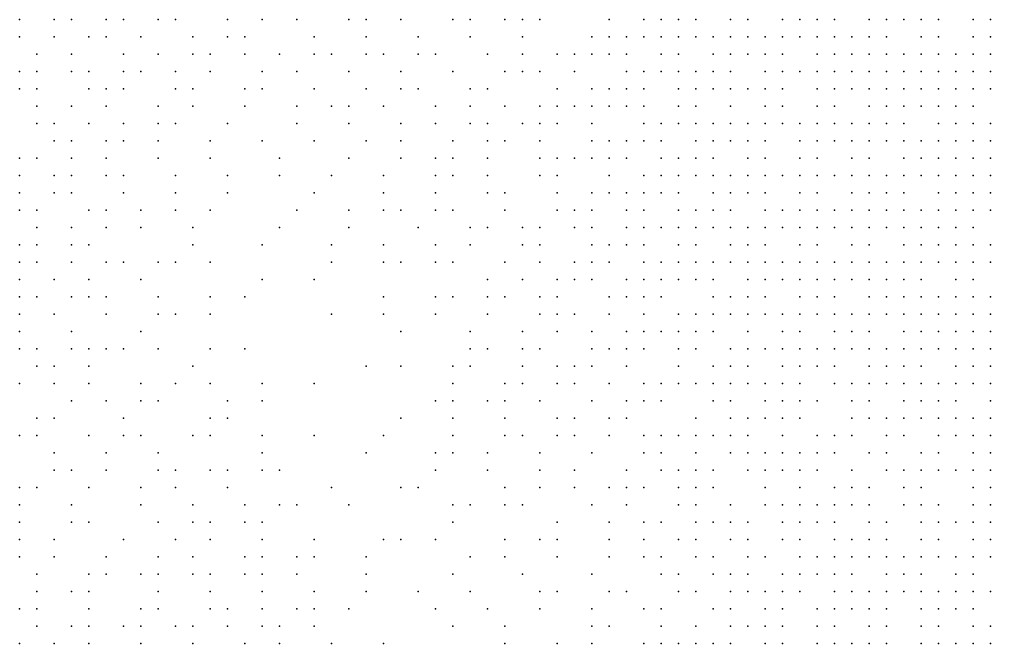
# Model space of a CAD drawing. Extents: x 429 to 793, y 817 to 1241.
# Drawn here: x 653.48 to 694.36, y 1002.03 to 1028.31 of the extents above; entities that cross this region are included whole.
import ezdxf

# ---------------------------------------------------------------- set-up
doc = ezdxf.new("R2010")
doc.units = 0

msp = doc.modelspace()

# ---------------------------------------------------------------- linework, layer by layer
for p in [(653.48, 1028.31, 252.452), (654.94, 1028.31, 246.597), (655.67, 1028.31, 243.945), (657.13, 1028.31, 239.445), (657.86, 1028.31, 237.145), (659.32, 1028.31, 233.992), (660.05, 1028.31, 232.547), (662.24, 1028.31, 228.413), (663.7, 1028.31, 225.793), (665.16, 1028.31, 223.967), (667.35, 1028.31, 221.503), (668.08, 1028.31, 220.418), (669.54, 1028.31, 219.158), (671.73, 1028.31, 217.22), (672.46, 1028.31, 216.463), (673.92, 1028.31, 215.404), (674.65, 1028.31, 214.976), (675.38, 1028.31, 214.277), (678.3, 1028.31, 212.817), (679.76, 1028.31, 211.812), (680.49, 1028.31, 211.347), (681.22, 1028.31, 210.987), (681.95, 1028.31, 210.627), (683.41, 1028.31, 209.91), (684.14, 1028.31, 209.7), (685.6, 1028.31, 208.893), (686.33, 1028.31, 208.553), (687.06, 1028.31, 208.221), (687.79, 1028.31, 207.888), (689.25, 1028.31, 207.227), (689.98, 1028.31, 206.967), (690.71, 1028.31, 206.563), (691.44, 1028.31, 206.16), (692.17, 1028.31, 205.897), (693.63, 1028.31, 205.367), (694.36, 1028.31, 204.97), (653.48, 1027.58, 251.824), (654.94, 1027.58, 246.834), (656.4, 1027.58, 241.98), (657.13, 1027.58, 239.37), (658.59, 1027.58, 235.62), (660.78, 1027.58, 230.607), (662.24, 1027.58, 227.905), (662.97, 1027.58, 227.24), (665.89, 1027.58, 222.785), (668.08, 1027.58, 220.575), (670.27, 1027.58, 218.007), (672.46, 1027.58, 216.74), (674.65, 1027.58, 214.851), (677.57, 1027.58, 213.375), (678.3, 1027.58, 212.603), (679.03, 1027.58, 212.235), (679.76, 1027.58, 211.867), (680.49, 1027.58, 211.5), (681.22, 1027.58, 211.14), (681.95, 1027.58, 210.78), (682.68, 1027.58, 210.42), (683.41, 1027.58, 210.06), (684.14, 1027.58, 209.72), (684.87, 1027.58, 209.448), (685.6, 1027.58, 209.074), (686.33, 1027.58, 208.7), (687.06, 1027.58, 208.367), (687.79, 1027.58, 208.035), (688.52, 1027.58, 207.702), (689.25, 1027.58, 207.37), (689.98, 1027.58, 207.103), (691.44, 1027.58, 206.297), (692.17, 1027.58, 206.033), (693.63, 1027.58, 205.404), (694.36, 1027.58, 205.107), (654.21, 1026.85, 250.672), (655.67, 1026.85, 244.986), (657.86, 1026.85, 237.08), (659.32, 1026.85, 233.661), (660.78, 1026.85, 230.769), (661.51, 1026.85, 229.374), (662.97, 1026.85, 226.779), (664.43, 1026.85, 224.66), (665.89, 1026.85, 222.966), (666.62, 1026.85, 222.36), (668.08, 1026.85, 220.688), (668.81, 1026.85, 219.738), (670.27, 1026.85, 218.686), (671, 1026.85, 217.833), (673.19, 1026.85, 216.26), (674.65, 1026.85, 215.04), (676.11, 1026.85, 214.318), (676.84, 1026.85, 213.78), (677.57, 1026.85, 213.103), (678.3, 1026.85, 212.736), (679.03, 1026.85, 212.302), (680.49, 1026.85, 211.633), (681.22, 1026.85, 211.265), (682.68, 1026.85, 210.554), (683.41, 1026.85, 210.197), (684.14, 1026.85, 209.857), (684.87, 1026.85, 209.585), (685.6, 1026.85, 209.211), (687.06, 1026.85, 208.277), (687.79, 1026.85, 208.066), (688.52, 1026.85, 207.839), (689.25, 1026.85, 207.507), (689.98, 1026.85, 207.24), (690.71, 1026.85, 206.837), (691.44, 1026.85, 206.433), (692.17, 1026.85, 206.17), (692.9, 1026.85, 205.838), (693.63, 1026.85, 205.541), (694.36, 1026.85, 205.243), (653.48, 1026.12, 254.92), (654.21, 1026.12, 251.608), (655.67, 1026.12, 244.943), (656.4, 1026.12, 242.4), (657.86, 1026.12, 237.81), (658.59, 1026.12, 235.98), (660.05, 1026.12, 232.397), (661.51, 1026.12, 228.775), (663.7, 1026.12, 225.856), (665.16, 1026.12, 224.017), (667.35, 1026.12, 221.17), (669.54, 1026.12, 219.345), (671.73, 1026.12, 217.18), (673.92, 1026.12, 215.62), (674.65, 1026.12, 215.17), (675.38, 1026.12, 214.72), (676.84, 1026.12, 213.774), (679.03, 1026.12, 212.502), (679.76, 1026.12, 212.034), (680.49, 1026.12, 211.767), (681.22, 1026.12, 211.399), (681.95, 1026.12, 211.164), (682.68, 1026.12, 210.691), (683.41, 1026.12, 210.333), (684.87, 1026.12, 209.653), (685.6, 1026.12, 209.348), (686.33, 1026.12, 208.973), (687.06, 1026.12, 208.414), (687.79, 1026.12, 208.308), (688.52, 1026.12, 207.976), (689.25, 1026.12, 207.643), (689.98, 1026.12, 207.377), (690.71, 1026.12, 206.973), (691.44, 1026.12, 206.57), (692.17, 1026.12, 206.273), (692.9, 1026.12, 205.975), (693.63, 1026.12, 205.711), (694.36, 1026.12, 205.38), (653.48, 1025.39, 255.145), (654.21, 1025.39, 252.235), (656.4, 1025.39, 243.166), (657.13, 1025.39, 240.052), (657.86, 1025.39, 238.065), (660.05, 1025.39, 232.564), (660.78, 1025.39, 230.916), (662.97, 1025.39, 227.052), (663.7, 1025.39, 225.562), (665.89, 1025.39, 222.607), (668.08, 1025.39, 220.397), (669.54, 1025.39, 218.952), (670.27, 1025.39, 218.427), (672.46, 1025.39, 216.513), (673.19, 1025.39, 216.098), (676.11, 1025.39, 214.042), (677.57, 1025.39, 213.37), (678.3, 1025.39, 213.003), (679.03, 1025.39, 212.635), (679.76, 1025.39, 212.267), (681.22, 1025.39, 211.542), (681.95, 1025.39, 211.185), (682.68, 1025.39, 210.859), (683.41, 1025.39, 210.47), (684.14, 1025.39, 210.13), (684.87, 1025.39, 209.79), (685.6, 1025.39, 209.45), (687.06, 1025.39, 208.875), (687.79, 1025.39, 208.51), (688.52, 1025.39, 208.145), (689.25, 1025.39, 207.51), (689.98, 1025.39, 207.24), (690.71, 1025.39, 207.003), (691.44, 1025.39, 206.703), (692.17, 1025.39, 206.406), (692.9, 1025.39, 206.042), (693.63, 1025.39, 205.844), (694.36, 1025.39, 205.513), (654.21, 1024.66, 252.46), (655.67, 1024.66, 247.147), (657.13, 1024.66, 240.786), (659.32, 1024.66, 233.23), (660.78, 1024.66, 231.101), (662.97, 1024.66, 226.995), (665.16, 1024.66, 223.497), (666.62, 1024.66, 221.997), (667.35, 1024.66, 221.263), (668.81, 1024.66, 219.545), (671, 1024.66, 218.08), (672.46, 1024.66, 216.64), (673.92, 1024.66, 215.81), (675.38, 1024.66, 214.98), (676.11, 1024.66, 214.237), (676.84, 1024.66, 213.803), (677.57, 1024.66, 213.493), (678.3, 1024.66, 213.125), (679.03, 1024.66, 212.881), (679.76, 1024.66, 212.392), (681.22, 1024.66, 211.669), (681.95, 1024.66, 211.248), (683.41, 1024.66, 210.597), (684.87, 1024.66, 209.806), (685.6, 1024.66, 209.577), (687.06, 1024.66, 208.908), (687.79, 1024.66, 208.275), (689.25, 1024.66, 207.64), (689.98, 1024.66, 207.437), (690.71, 1024.66, 207.137), (691.44, 1024.66, 206.837), (692.17, 1024.66, 206.539), (692.9, 1024.66, 206.242), (693.63, 1024.66, 205.977), (654.21, 1023.93, 253.58), (654.94, 1023.93, 250.895), (656.4, 1023.93, 243.606), (657.86, 1023.93, 238.898), (659.32, 1023.93, 234.638), (660.05, 1023.93, 232.667), (662.24, 1023.93, 228.472), (665.16, 1023.93, 223.794), (667.35, 1023.93, 220.64), (669.54, 1023.93, 219.163), (671, 1023.93, 217.78), (672.46, 1023.93, 216.76), (673.19, 1023.93, 216.192), (674.65, 1023.93, 215.1), (675.38, 1023.93, 214.7), (676.11, 1023.93, 214.36), (677.57, 1023.93, 213.617), (679.76, 1023.93, 212.518), (680.49, 1023.93, 212.153), (681.22, 1023.93, 211.796), (681.95, 1023.93, 211.438), (682.68, 1023.93, 211.113), (683.41, 1023.93, 210.723), (684.14, 1023.93, 210.154), (684.87, 1023.93, 210.045), (685.6, 1023.93, 209.708), (686.33, 1023.93, 209.37), (687.06, 1023.93, 208.705), (687.79, 1023.93, 208.405), (688.52, 1023.93, 208.04), (689.25, 1023.93, 207.87), (689.98, 1023.93, 207.57), (690.71, 1023.93, 207.27), (692.17, 1023.93, 206.673), (692.9, 1023.93, 206.375), (693.63, 1023.93, 206.077), (694.36, 1023.93, 205.78), (654.94, 1023.2, 252.008), (655.67, 1023.2, 248.721), (657.13, 1023.2, 241.475), (657.86, 1023.2, 238.113), (659.32, 1023.2, 235.078), (661.51, 1023.2, 229.54), (663.7, 1023.2, 225.27), (665.89, 1023.2, 222.217), (668.08, 1023.2, 219.94), (669.54, 1023.2, 218.787), (671.73, 1023.2, 217.39), (673.19, 1023.2, 216.05), (673.92, 1023.2, 215.635), (675.38, 1023.2, 214.82), (677.57, 1023.2, 213.74), (678.3, 1023.2, 213.375), (679.03, 1023.2, 213.01), (679.76, 1023.2, 212.645), (680.49, 1023.2, 212.28), (681.95, 1023.2, 211.565), (682.68, 1023.2, 211.208), (683.41, 1023.2, 210.513), (684.14, 1023.2, 210.232), (684.87, 1023.2, 209.866), (686.33, 1023.2, 209.279), (687.06, 1023.2, 208.835), (687.79, 1023.2, 208.503), (688.52, 1023.2, 208.17), (689.25, 1023.2, 207.99), (689.98, 1023.2, 207.63), (690.71, 1023.2, 207.3), (691.44, 1023.2, 207.09), (692.17, 1023.2, 206.78), (692.9, 1023.2, 206.59), (693.63, 1023.2, 206.198), (694.36, 1023.2, 205.9), (653.48, 1022.47, 258.812), (654.21, 1022.47, 256.962), (655.67, 1022.47, 249.513), (657.13, 1022.47, 242.556), (659.32, 1022.47, 235.255), (661.51, 1022.47, 229.435), (664.43, 1022.47, 224.283), (667.35, 1022.47, 220.86), (669.54, 1022.47, 218.9), (671, 1022.47, 217.95), (671.73, 1022.47, 217.475), (673.19, 1022.47, 216.202), (675.38, 1022.47, 215.045), (676.11, 1022.47, 214.54), (676.84, 1022.47, 214.14), (677.57, 1022.47, 213.827), (678.3, 1022.47, 213.472), (679.03, 1022.47, 213.06), (680.49, 1022.47, 212.38), (681.22, 1022.47, 211.788), (681.95, 1022.47, 211.542), (682.68, 1022.47, 210.957), (684.14, 1022.47, 210.345), (684.87, 1022.47, 209.979), (686.33, 1022.47, 209.393), (687.06, 1022.47, 209.059), (688.52, 1022.47, 208.29), (689.25, 1022.47, 208.11), (690.71, 1022.47, 207.42), (691.44, 1022.47, 207.21), (692.17, 1022.47, 206.9), (692.9, 1022.47, 206.71), (693.63, 1022.47, 206.318), (694.36, 1022.47, 206.02), (653.48, 1021.74, 259.985), (654.94, 1021.74, 254.232), (655.67, 1021.74, 250.585), (657.13, 1021.74, 243.415), (657.86, 1021.74, 240.827), (660.05, 1021.74, 233.235), (662.24, 1021.74, 228.177), (664.43, 1021.74, 223.788), (666.62, 1021.74, 221.71), (668.81, 1021.74, 219.498), (671, 1021.74, 217.864), (671.73, 1021.74, 217.03), (673.19, 1021.74, 216.265), (675.38, 1021.74, 215.109), (676.11, 1021.74, 214.456), (678.3, 1021.74, 213.558), (679.76, 1021.74, 212.77), (680.49, 1021.74, 212.134), (681.22, 1021.74, 211.888), (681.95, 1021.74, 211.416), (682.68, 1021.74, 211.063), (683.41, 1021.74, 210.731), (684.14, 1021.74, 210.398), (684.87, 1021.74, 210.092), (685.6, 1021.74, 209.727), (686.33, 1021.74, 209.506), (687.06, 1021.74, 209.172), (687.79, 1021.74, 208.737), (688.52, 1021.74, 208.41), (689.25, 1021.74, 208.23), (689.98, 1021.74, 207.93), (690.71, 1021.74, 207.63), (691.44, 1021.74, 207.33), (692.17, 1021.74, 207.033), (692.9, 1021.74, 206.735), (693.63, 1021.74, 206.467), (694.36, 1021.74, 206.14), (653.48, 1021.01, 260.223), (654.94, 1021.01, 255.367), (655.67, 1021.01, 251.697), (657.86, 1021.01, 241.17), (660.05, 1021.01, 234.093), (662.24, 1021.01, 228.283), (665.89, 1021.01, 222.39), (668.81, 1021.01, 219.073), (671, 1021.01, 217.577), (673.19, 1021.01, 216.28), (673.92, 1021.01, 215.897), (676.11, 1021.01, 214.678), (677.57, 1021.01, 213.645), (678.3, 1021.01, 213.29), (679.03, 1021.01, 212.935), (679.76, 1021.01, 212.58), (680.49, 1021.01, 212.234), (681.22, 1021.01, 211.875), (682.68, 1021.01, 211.17), (683.41, 1021.01, 210.945), (684.14, 1021.01, 210.505), (684.87, 1021.01, 210.173), (686.33, 1021.01, 209.513), (687.06, 1021.01, 209.243), (688.52, 1021.01, 208.53), (689.25, 1021.01, 208.337), (689.98, 1021.01, 208.143), (690.71, 1021.01, 207.747), (692.17, 1021.01, 207.149), (692.9, 1021.01, 206.793), (693.63, 1021.01, 206.583), (694.36, 1021.01, 206.257), (653.48, 1020.28, 261.627), (654.21, 1020.28, 259.058), (656.4, 1020.28, 249.738), (657.13, 1020.28, 245.981), (658.59, 1020.28, 239.732), (660.05, 1020.28, 234.26), (661.51, 1020.28, 230.513), (665.16, 1020.28, 222.71), (667.35, 1020.28, 220.235), (668.81, 1020.28, 219.16), (669.54, 1020.28, 218.642), (671, 1020.28, 217.612), (671.73, 1020.28, 217.09), (673.92, 1020.28, 215.92), (676.11, 1020.28, 214.402), (676.84, 1020.28, 214), (677.57, 1020.28, 213.748), (679.03, 1020.28, 213.018), (679.76, 1020.28, 212.67), (681.22, 1020.28, 211.927), (681.95, 1020.28, 211.652), (682.68, 1020.28, 211.273), (683.41, 1020.28, 211.049), (684.87, 1020.28, 210.496), (685.6, 1020.28, 209.95), (686.33, 1020.28, 209.628), (687.06, 1020.28, 209.36), (687.79, 1020.28, 209.003), (688.52, 1020.28, 208.647), (689.25, 1020.28, 208.453), (689.98, 1020.28, 208.26), (690.71, 1020.28, 207.95), (691.44, 1020.28, 207.563), (692.17, 1020.28, 207.266), (692.9, 1020.28, 206.968), (693.63, 1020.28, 206.7), (694.36, 1020.28, 206.373), (654.21, 1019.55, 259.997), (655.67, 1019.55, 253.943), (657.13, 1019.55, 246.718), (658.59, 1019.55, 240.016), (660.78, 1019.55, 232.82), (664.43, 1019.55, 224.237), (667.35, 1019.55, 220.578), (670.27, 1019.55, 218.15), (672.46, 1019.55, 216.479), (673.19, 1019.55, 216.174), (674.65, 1019.55, 215.221), (675.38, 1019.55, 214.885), (676.84, 1019.55, 214.08), (677.57, 1019.55, 213.828), (679.03, 1019.55, 213.244), (679.76, 1019.55, 212.76), (680.49, 1019.55, 212.417), (681.22, 1019.55, 212.075), (681.95, 1019.55, 211.755), (682.68, 1019.55, 211.377), (683.41, 1019.55, 211.152), (684.14, 1019.55, 210.824), (684.87, 1019.55, 210.387), (685.6, 1019.55, 210.06), (686.33, 1019.55, 209.738), (687.06, 1019.55, 209.415), (687.79, 1019.55, 209.12), (688.52, 1019.55, 208.763), (689.25, 1019.55, 208.57), (689.98, 1019.55, 208.28), (690.71, 1019.55, 207.98), (691.44, 1019.55, 207.68), (692.17, 1019.55, 207.382), (692.9, 1019.55, 207.085), (693.63, 1019.55, 206.788), (653.48, 1018.82, 263.732), (654.21, 1018.82, 260.349), (655.67, 1018.82, 255.103), (656.4, 1018.82, 252.275), (660.78, 1018.82, 232.98), (663.7, 1018.82, 225.27), (666.62, 1018.82, 220.738), (668.81, 1018.82, 218.747), (671, 1018.82, 217.123), (672.46, 1018.82, 216.496), (674.65, 1018.82, 215.274), (675.38, 1018.82, 214.912), (677.57, 1018.82, 213.908), (678.3, 1018.82, 213.545), (679.03, 1018.82, 213.198), (679.76, 1018.82, 212.85), (681.22, 1018.82, 212.165), (681.95, 1018.82, 211.823), (683.41, 1018.82, 211.152), (684.14, 1018.82, 210.825), (684.87, 1018.82, 210.518), (686.33, 1018.82, 209.945), (687.06, 1018.82, 209.525), (688.52, 1018.82, 208.88), (689.25, 1018.82, 208.655), (690.71, 1018.82, 208.005), (691.44, 1018.82, 207.78), (692.17, 1018.82, 207.482), (692.9, 1018.82, 207.284), (693.63, 1018.82, 206.887), (694.36, 1018.82, 206.587), (653.48, 1018.09, 264.382), (654.21, 1018.09, 261.404), (655.67, 1018.09, 256.258), (657.13, 1018.09, 248.72), (657.86, 1018.09, 246.08), (659.32, 1018.09, 239.343), (660.05, 1018.09, 237.188), (661.51, 1018.09, 231.038), (666.62, 1018.09, 220.815), (668.81, 1018.09, 218.911), (669.54, 1018.09, 218.26), (671, 1018.09, 217.14), (671.73, 1018.09, 216.777), (673.92, 1018.09, 215.69), (675.38, 1018.09, 214.965), (676.84, 1018.09, 214.24), (677.57, 1018.09, 213.938), (678.3, 1018.09, 213.575), (679.76, 1018.09, 212.91), (680.49, 1018.09, 212.6), (681.22, 1018.09, 212.1), (681.95, 1018.09, 211.887), (682.68, 1018.09, 211.557), (683.41, 1018.09, 211.234), (684.14, 1018.09, 210.867), (684.87, 1018.09, 210.602), (685.6, 1018.09, 210.253), (686.33, 1018.09, 210.029), (687.06, 1018.09, 209.721), (687.79, 1018.09, 209.289), (688.52, 1018.09, 208.977), (689.25, 1018.09, 208.679), (689.98, 1018.09, 208.478), (690.71, 1018.09, 208.105), (691.44, 1018.09, 207.88), (692.17, 1018.09, 207.582), (692.9, 1018.09, 207.384), (693.63, 1018.09, 206.983), (694.36, 1018.09, 206.683), (653.48, 1017.36, 263.873), (654.94, 1017.36, 260.047), (656.4, 1017.36, 255.508), (658.59, 1017.36, 243.688), (663.7, 1017.36, 225.365), (665.89, 1017.36, 221.113), (673.19, 1017.36, 216.098), (674.65, 1017.36, 215.176), (676.11, 1017.36, 214.64), (676.84, 1017.36, 214.28), (677.57, 1017.36, 213.948), (679.03, 1017.36, 213.273), (679.76, 1017.36, 212.66), (680.49, 1017.36, 212.41), (681.22, 1017.36, 212.293), (681.95, 1017.36, 211.963), (682.68, 1017.36, 211.633), (684.14, 1017.36, 210.988), (684.87, 1017.36, 210.685), (685.6, 1017.36, 210.337), (686.33, 1017.36, 210.112), (687.06, 1017.36, 209.804), (687.79, 1017.36, 209.386), (688.52, 1017.36, 209.073), (689.25, 1017.36, 208.776), (689.98, 1017.36, 208.575), (690.71, 1017.36, 208.277), (691.44, 1017.36, 207.98), (692.9, 1017.36, 207.38), (693.63, 1017.36, 207.103), (653.48, 1016.63, 265.782), (654.21, 1016.63, 264.076), (655.67, 1016.63, 259.44), (656.4, 1016.63, 254.942), (657.13, 1016.63, 251.743), (659.32, 1016.63, 243.498), (661.51, 1016.63, 233.208), (662.97, 1016.63, 228.427), (668.81, 1016.63, 218.388), (671, 1016.63, 216.851), (671.73, 1016.63, 216.488), (673.19, 1016.63, 215.763), (673.92, 1016.63, 215.488), (675.38, 1016.63, 214.68), (676.11, 1016.63, 214.32), (678.3, 1016.63, 213.362), (679.03, 1016.63, 213.03), (679.76, 1016.63, 212.72), (680.49, 1016.63, 212.37), (682.68, 1016.63, 211.71), (683.41, 1016.63, 211.387), (684.14, 1016.63, 211.065), (684.87, 1016.63, 210.743), (686.33, 1016.63, 210.107), (687.06, 1016.63, 209.838), (687.79, 1016.63, 209.504), (689.25, 1016.63, 208.967), (689.98, 1016.63, 208.763), (690.71, 1016.63, 208.366), (691.44, 1016.63, 208.073), (692.17, 1016.63, 207.773), (692.9, 1016.63, 207.427), (693.63, 1016.63, 207.197), (694.36, 1016.63, 206.873), (653.48, 1015.9, 264.787), (654.94, 1015.9, 262.203), (657.13, 1015.9, 254.563), (659.32, 1015.9, 244.075), (660.05, 1015.9, 240.978), (661.51, 1015.9, 235.25), (666.62, 1015.9, 220.295), (668.81, 1015.9, 218.248), (671, 1015.9, 216.887), (673.19, 1015.9, 215.8), (675.38, 1015.9, 214.728), (676.11, 1015.9, 214.36), (676.84, 1015.9, 214.106), (678.3, 1015.9, 213.398), (679.76, 1015.9, 212.762), (681.22, 1015.9, 212.057), (681.95, 1015.9, 211.777), (682.68, 1015.9, 211.479), (683.41, 1015.9, 211.247), (684.14, 1015.9, 211.016), (684.87, 1015.9, 210.812), (685.6, 1015.9, 210.5), (686.33, 1015.9, 210.193), (687.06, 1015.9, 209.925), (687.79, 1015.9, 209.591), (688.52, 1015.9, 209.257), (689.25, 1015.9, 209.053), (689.98, 1015.9, 208.56), (690.71, 1015.9, 208.459), (691.44, 1015.9, 208.167), (692.17, 1015.9, 207.867), (692.9, 1015.9, 207.567), (693.63, 1015.9, 207.29), (694.36, 1015.9, 206.967), (653.48, 1015.17, 266.756), (655.67, 1015.17, 260.417), (658.59, 1015.17, 249.358), (669.54, 1015.17, 217.277), (672.46, 1015.17, 215.827), (674.65, 1015.17, 215.125), (676.11, 1015.17, 214.39), (677.57, 1015.17, 213.598), (679.03, 1015.17, 213.13), (679.76, 1015.17, 212.812), (680.49, 1015.17, 212.495), (681.22, 1015.17, 212.123), (681.95, 1015.17, 211.843), (682.68, 1015.17, 211.545), (684.14, 1015.17, 210.893), (685.6, 1015.17, 210.58), (686.33, 1015.17, 210.272), (687.79, 1015.17, 209.677), (688.52, 1015.17, 209.343), (689.25, 1015.17, 209.14), (690.71, 1015.17, 208.552), (691.44, 1015.17, 208.26), (692.17, 1015.17, 207.96), (692.9, 1015.17, 207.66), (693.63, 1015.17, 207.36), (694.36, 1015.17, 207.06), (653.48, 1014.44, 267.215), (654.21, 1014.44, 265.354), (655.67, 1014.44, 261.394), (656.4, 1014.44, 259.248), (657.13, 1014.44, 256.07), (657.86, 1014.44, 253.897), (659.32, 1014.44, 247.523), (661.51, 1014.44, 238.129), (662.97, 1014.44, 231.953), (672.46, 1014.44, 215.853), (673.19, 1014.44, 215.496), (674.65, 1014.44, 214.787), (675.38, 1014.44, 214.42), (677.57, 1014.44, 213.765), (678.3, 1014.44, 213.497), (679.03, 1014.44, 213.18), (679.76, 1014.44, 212.862), (681.22, 1014.44, 212.227), (681.95, 1014.44, 211.91), (683.41, 1014.44, 211.285), (684.14, 1014.44, 210.983), (684.87, 1014.44, 210.66), (685.6, 1014.44, 210.43), (686.33, 1014.44, 210.352), (687.06, 1014.44, 210.045), (687.79, 1014.44, 209.737), (688.52, 1014.44, 209.43), (689.25, 1014.44, 209.185), (689.98, 1014.44, 208.877), (690.71, 1014.44, 208.568), (691.44, 1014.44, 208.323), (692.17, 1014.44, 208.045), (692.9, 1014.44, 207.831), (693.63, 1014.44, 207.427), (694.36, 1014.44, 207.137), (654.21, 1013.71, 266.185), (654.94, 1013.71, 263.975), (656.4, 1013.71, 260.717), (660.78, 1013.71, 243.347), (668.08, 1013.71, 218.497), (669.54, 1013.71, 216.967), (671.73, 1013.71, 216.243), (672.46, 1013.71, 215.88), (674.65, 1013.71, 214.807), (676.11, 1013.71, 214.132), (676.84, 1013.71, 213.815), (677.57, 1013.71, 213.494), (679.03, 1013.71, 212.921), (681.22, 1013.71, 212.223), (682.68, 1013.71, 211.633), (683.41, 1013.71, 211.305), (684.14, 1013.71, 211.022), (685.6, 1013.71, 210.47), (686.33, 1013.71, 210.2), (687.06, 1013.71, 209.97), (687.79, 1013.71, 209.782), (689.25, 1013.71, 209.199), (689.98, 1013.71, 208.94), (690.71, 1013.71, 208.632), (691.44, 1013.71, 208.387), (692.9, 1013.71, 207.793), (693.63, 1013.71, 207.503), (694.36, 1013.71, 207.213), (653.48, 1012.98, 268.759), (654.94, 1012.98, 264.986), (656.4, 1012.98, 260.18), (658.59, 1012.98, 253.493), (660.05, 1012.98, 247.445), (661.51, 1012.98, 242.557), (663.7, 1012.98, 230.603), (665.89, 1012.98, 220.508), (671.73, 1012.98, 215.883), (673.92, 1012.98, 215.026), (674.65, 1012.98, 214.798), (676.11, 1012.98, 214.11), (676.84, 1012.98, 213.795), (678.3, 1012.98, 213.153), (679.76, 1012.98, 212.648), (680.49, 1012.98, 212.402), (681.22, 1012.98, 212.247), (681.95, 1012.98, 211.957), (682.68, 1012.98, 211.657), (683.41, 1012.98, 211.357), (684.14, 1012.98, 211.062), (684.87, 1012.98, 210.74), (685.6, 1012.98, 210.51), (686.33, 1012.98, 210.24), (687.79, 1012.98, 209.838), (688.52, 1012.98, 209.543), (689.25, 1012.98, 209.256), (689.98, 1012.98, 208.968), (690.71, 1012.98, 208.695), (691.44, 1012.98, 208.45), (692.17, 1012.98, 208.172), (692.9, 1012.98, 207.87), (693.63, 1012.98, 207.596), (694.36, 1012.98, 207.29), (655.67, 1012.25, 263.577), (657.13, 1012.25, 259.43), (658.59, 1012.25, 254.77), (659.32, 1012.25, 252.02), (662.24, 1012.25, 241.08), (663.7, 1012.25, 233.03), (671, 1012.25, 216.25), (671.73, 1012.25, 215.887), (673.19, 1012.25, 215.314), (673.92, 1012.25, 214.747), (675.38, 1012.25, 214.35), (677.57, 1012.25, 213.467), (679.03, 1012.25, 212.894), (679.76, 1012.25, 212.56), (680.49, 1012.25, 212.27), (682.68, 1012.25, 211.68), (683.41, 1012.25, 211.38), (684.87, 1012.25, 210.78), (685.6, 1012.25, 210.485), (686.33, 1012.25, 210.213), (687.06, 1012.25, 209.907), (688.52, 1012.25, 209.6), (689.25, 1012.25, 209.313), (690.71, 1012.25, 208.737), (691.44, 1012.25, 208.507), (692.17, 1012.25, 208.222), (692.9, 1012.25, 207.902), (694.36, 1012.25, 207.353), (654.21, 1011.52, 268.442), (654.94, 1011.52, 265.997), (657.86, 1011.52, 257.76), (661.51, 1011.52, 245.542), (662.24, 1011.52, 242.407), (669.54, 1011.52, 216.73), (671.73, 1011.52, 215.89), (673.92, 1011.52, 214.698), (676.11, 1011.52, 213.793), (676.84, 1011.52, 213.72), (678.3, 1011.52, 213.12), (679.03, 1011.52, 212.857), (681.95, 1011.52, 211.99), (683.41, 1011.52, 211.272), (684.14, 1011.52, 211.097), (684.87, 1011.52, 210.817), (685.6, 1011.52, 210.529), (686.33, 1011.52, 210.26), (688.52, 1011.52, 209.647), (689.25, 1011.52, 209.224), (689.98, 1011.52, 208.966), (690.71, 1011.52, 208.787), (691.44, 1011.52, 208.563), (692.17, 1011.52, 208.278), (692.9, 1011.52, 207.993), (693.63, 1011.52, 207.659), (694.36, 1011.52, 207.417), (653.48, 1010.79, 270.216), (654.21, 1010.79, 268.62), (656.4, 1010.79, 262.974), (657.86, 1010.79, 258.69), (658.59, 1010.79, 256.246), (660.78, 1010.79, 249.222), (661.51, 1010.79, 245.004), (663.7, 1010.79, 238.175), (665.89, 1010.79, 221.488), (668.81, 1010.79, 217.348), (671.73, 1010.79, 215.456), (673.92, 1010.79, 214.631), (674.65, 1010.79, 214.247), (676.11, 1010.79, 213.74), (676.84, 1010.79, 213.54), (678.3, 1010.79, 213.1), (679.76, 1010.79, 212.575), (680.49, 1010.79, 212.283), (681.22, 1010.79, 212), (681.95, 1010.79, 211.754), (682.68, 1010.79, 211.518), (683.41, 1010.79, 211.413), (684.14, 1010.79, 211.133), (685.6, 1010.79, 210.566), (687.06, 1010.79, 210), (687.79, 1010.79, 209.693), (688.52, 1010.79, 209.482), (689.98, 1010.79, 209.123), (690.71, 1010.79, 208.843), (692.17, 1010.79, 208.335), (692.9, 1010.79, 208.05), (693.63, 1010.79, 207.765), (694.36, 1010.79, 207.48), (654.94, 1010.06, 266.66), (657.13, 1010.06, 261.419), (659.32, 1010.06, 254.493), (663.7, 1010.06, 238.315), (668.08, 1010.06, 217.465), (671, 1010.06, 215.917), (671.73, 1010.06, 215.469), (673.19, 1010.06, 214.577), (675.38, 1010.06, 213.94), (677.57, 1010.06, 213.08), (679.76, 1010.06, 212.545), (680.49, 1010.06, 212.292), (681.95, 1010.06, 211.764), (683.41, 1010.06, 211.45), (684.14, 1010.06, 211.17), (684.87, 1010.06, 210.89), (685.6, 1010.06, 210.656), (686.33, 1010.06, 210.315), (687.06, 1010.06, 210.028), (687.79, 1010.06, 209.74), (689.25, 1010.06, 209.46), (689.98, 1010.06, 209.195), (691.44, 1010.06, 208.62), (692.17, 1010.06, 208.404), (693.63, 1010.06, 207.797), (694.36, 1010.06, 207.517), (654.94, 1009.33, 267.35), (655.67, 1009.33, 265.335), (657.13, 1009.33, 261.507), (659.32, 1009.33, 255.195), (660.05, 1009.33, 251.818), (661.51, 1009.33, 248.337), (662.24, 1009.33, 245.762), (663.7, 1009.33, 241.394), (664.43, 1009.33, 236.83), (671, 1009.33, 215.93), (673.19, 1009.33, 214.587), (675.38, 1009.33, 213.875), (676.84, 1009.33, 213.26), (679.03, 1009.33, 212.588), (680.49, 1009.33, 212.207), (681.22, 1009.33, 211.967), (681.95, 1009.33, 211.722), (682.68, 1009.33, 211.445), (684.14, 1009.33, 211.158), (684.87, 1009.33, 210.88), (685.6, 1009.33, 210.646), (686.33, 1009.33, 210.422), (687.06, 1009.33, 210.025), (688.52, 1009.33, 209.488), (689.98, 1009.33, 209.225), (690.71, 1009.33, 208.938), (691.44, 1009.33, 208.65), (692.17, 1009.33, 208.434), (692.9, 1009.33, 208.113), (693.63, 1009.33, 207.833), (694.36, 1009.33, 207.553), (653.48, 1008.6, 270.381), (654.21, 1008.6, 268.668), (656.4, 1008.6, 264.045), (658.59, 1008.6, 258.383), (660.05, 1008.6, 253.547), (662.24, 1008.6, 247.514), (666.62, 1008.6, 220.08), (669.54, 1008.6, 216.71), (670.27, 1008.6, 215.91), (673.92, 1008.6, 214.037), (675.38, 1008.6, 213.62), (676.84, 1008.6, 213.18), (678.3, 1008.6, 212.754), (679.03, 1008.6, 212.508), (679.76, 1008.6, 212.342), (681.22, 1008.6, 211.923), (681.95, 1008.6, 211.668), (682.68, 1008.6, 211.435), (684.87, 1008.6, 210.87), (686.33, 1008.6, 210.31), (687.79, 1008.6, 209.78), (688.52, 1008.6, 209.508), (689.25, 1008.6, 209.235), (690.71, 1008.6, 208.967), (691.44, 1008.6, 208.68), (693.63, 1008.6, 207.87), (694.36, 1008.6, 207.59), (653.48, 1007.87, 270.28), (655.67, 1007.87, 266.35), (658.59, 1007.87, 259.1), (660.78, 1007.87, 252.64), (662.97, 1007.87, 245.94), (664.43, 1007.87, 240.39), (665.16, 1007.87, 235.49), (667.35, 1007.87, 218.073), (671.73, 1007.87, 215.178), (672.46, 1007.87, 214.749), (673.92, 1007.87, 213.933), (674.65, 1007.87, 213.686), (677.57, 1007.87, 212.84), (679.03, 1007.87, 212.36), (681.22, 1007.87, 211.88), (681.95, 1007.87, 211.625), (683.41, 1007.87, 211.115), (684.87, 1007.87, 210.86), (685.6, 1007.87, 210.636), (686.33, 1007.87, 210.33), (687.06, 1007.87, 210.065), (687.79, 1007.87, 209.8), (688.52, 1007.87, 209.583), (689.25, 1007.87, 209.255), (690.71, 1007.87, 208.982), (691.44, 1007.87, 208.71), (692.17, 1007.87, 208.452), (693.63, 1007.87, 207.878), (694.36, 1007.87, 207.62), (653.48, 1007.14, 270.296), (655.67, 1007.14, 266.366), (656.4, 1007.14, 264.81), (659.32, 1007.14, 257.405), (660.78, 1007.14, 253.31), (661.51, 1007.14, 249.705), (662.97, 1007.14, 246.62), (663.7, 1007.14, 244.72), (671.73, 1007.14, 215.054), (676.11, 1007.14, 212.988), (678.3, 1007.14, 212.62), (679.76, 1007.14, 212.227), (680.49, 1007.14, 212.053), (681.95, 1007.14, 211.657), (682.68, 1007.14, 211.435), (683.41, 1007.14, 211.075), (684.14, 1007.14, 210.84), (685.6, 1007.14, 210.592), (686.33, 1007.14, 210.227), (687.06, 1007.14, 210.017), (687.79, 1007.14, 209.803), (689.25, 1007.14, 209.367), (689.98, 1007.14, 209.15), (691.44, 1007.14, 208.727), (692.17, 1007.14, 208.457), (692.9, 1007.14, 208.195), (693.63, 1007.14, 207.908), (694.36, 1007.14, 207.65), (653.48, 1006.41, 271.001), (654.94, 1006.41, 268.141), (657.86, 1006.41, 261.648), (660.05, 1006.41, 255.78), (661.51, 1006.41, 251.402), (663.7, 1006.41, 244.875), (665.89, 1006.41, 233.156), (668.81, 1006.41, 216.886), (669.54, 1006.41, 216.37), (671, 1006.41, 215.39), (673.92, 1006.41, 213.483), (675.38, 1006.41, 213.137), (676.11, 1006.41, 213.108), (678.3, 1006.41, 212.469), (679.76, 1006.41, 212.18), (681.22, 1006.41, 211.787), (681.95, 1006.41, 211.611), (683.41, 1006.41, 211.055), (684.14, 1006.41, 210.82), (685.6, 1006.41, 210.573), (686.33, 1006.41, 210.325), (687.79, 1006.41, 209.807), (688.52, 1006.41, 209.59), (689.25, 1006.41, 209.37), (689.98, 1006.41, 209.006), (691.44, 1006.41, 208.743), (692.17, 1006.41, 208.473), (693.63, 1006.41, 207.938), (694.36, 1006.41, 207.68), (653.48, 1005.68, 270.991), (654.94, 1005.68, 268.131), (657.13, 1005.68, 263.603), (659.32, 1005.68, 257.51), (660.78, 1005.68, 254.12), (662.97, 1005.68, 248.32), (663.7, 1005.68, 246.605), (665.16, 1005.68, 239.817), (665.89, 1005.68, 236.63), (668.08, 1005.68, 217.394), (672.46, 1005.68, 213.982), (673.92, 1005.68, 213.376), (676.11, 1005.68, 212.835), (678.3, 1005.68, 212.393), (679.76, 1005.68, 211.96), (680.49, 1005.68, 211.74), (681.95, 1005.68, 211.505), (682.68, 1005.68, 211.27), (684.14, 1005.68, 210.8), (684.87, 1005.68, 210.553), (686.33, 1005.68, 210.305), (687.06, 1005.68, 210.057), (687.79, 1005.68, 209.81), (688.52, 1005.68, 209.548), (689.25, 1005.68, 209.387), (689.98, 1005.68, 209.022), (690.71, 1005.68, 208.965), (691.44, 1005.68, 208.76), (692.17, 1005.68, 208.49), (692.9, 1005.68, 208.22), (693.63, 1005.68, 207.95), (694.36, 1005.68, 207.67), (654.21, 1004.95, 269.836), (656.4, 1004.95, 264.87), (657.13, 1004.95, 263.374), (658.59, 1004.95, 260.217), (659.32, 1004.95, 258.482), (660.78, 1004.95, 254.868), (661.51, 1004.95, 253.412), (662.97, 1004.95, 248.368), (663.7, 1004.95, 246.838), (665.16, 1004.95, 241.542), (668.08, 1004.95, 217.37), (671.73, 1004.95, 214.43), (674.65, 1004.95, 213.126), (677.57, 1004.95, 212.388), (680.49, 1004.95, 211.653), (681.22, 1004.95, 211.518), (682.68, 1004.95, 211.131), (683.41, 1004.95, 210.965), (684.14, 1004.95, 210.743), (685.6, 1004.95, 210.359), (686.33, 1004.95, 210.138), (687.06, 1004.95, 210.008), (687.79, 1004.95, 209.783), (688.52, 1004.95, 209.592), (689.98, 1004.95, 209.169), (690.71, 1004.95, 208.951), (691.44, 1004.95, 208.747), (692.9, 1004.95, 208.096), (693.63, 1004.95, 207.938), (654.21, 1004.22, 269.826), (655.67, 1004.22, 265.644), (656.4, 1004.22, 264.9), (659.32, 1004.22, 258.588), (661.51, 1004.22, 252.932), (663.7, 1004.22, 247.64), (665.89, 1004.22, 239.953), (668.08, 1004.22, 217.186), (670.27, 1004.22, 215.135), (672.46, 1004.22, 213.938), (675.38, 1004.22, 212.754), (676.11, 1004.22, 212.622), (678.3, 1004.22, 212.046), (679.03, 1004.22, 211.944), (681.22, 1004.22, 211.354), (681.95, 1004.22, 211.296), (683.41, 1004.22, 210.909), (684.14, 1004.22, 210.687), (684.87, 1004.22, 210.523), (685.6, 1004.22, 210.302), (686.33, 1004.22, 210.207), (687.79, 1004.22, 209.757), (688.52, 1004.22, 209.504), (689.25, 1004.22, 209.252), (689.98, 1004.22, 209.156), (690.71, 1004.22, 208.938), (691.44, 1004.22, 208.733), (692.17, 1004.22, 208.304), (692.9, 1004.22, 208.195), (693.63, 1004.22, 207.927), (694.36, 1004.22, 207.66), (653.48, 1003.49, 271.098), (654.21, 1003.49, 269.816), (656.4, 1003.49, 264.182), (658.59, 1003.49, 260.323), (659.32, 1003.49, 257.695), (661.51, 1003.49, 253.46), (662.24, 1003.49, 250.965), (663.7, 1003.49, 246.85), (665.16, 1003.49, 242.555), (665.89, 1003.49, 240.254), (667.35, 1003.49, 217.412), (671, 1003.49, 214.614), (673.19, 1003.49, 213.257), (675.38, 1003.49, 212.817), (677.57, 1003.49, 212.148), (679.76, 1003.49, 211.759), (680.49, 1003.49, 211.567), (682.68, 1003.49, 211.055), (683.41, 1003.49, 210.852), (684.87, 1003.49, 210.466), (685.6, 1003.49, 210.18), (687.06, 1003.49, 209.955), (687.79, 1003.49, 209.73), (688.52, 1003.49, 209.478), (689.25, 1003.49, 209.225), (689.98, 1003.49, 208.973), (691.44, 1003.49, 208.72), (692.17, 1003.49, 208.453), (692.9, 1003.49, 208.185), (693.63, 1003.49, 207.917), (654.21, 1002.76, 269.233), (655.67, 1002.76, 267.162), (656.4, 1002.76, 265.674), (657.86, 1002.76, 261.122), (658.59, 1002.76, 260.476), (660.05, 1002.76, 256.525), (660.78, 1002.76, 255.113), (662.24, 1002.76, 251.653), (663.7, 1002.76, 247.725), (664.43, 1002.76, 246.06), (665.89, 1002.76, 241.571), (671.73, 1002.76, 214.24), (673.92, 1002.76, 212.91), (677.57, 1002.76, 212.057), (678.3, 1002.76, 211.923), (680.49, 1002.76, 211.48), (681.95, 1002.76, 211.065), (683.41, 1002.76, 210.757), (684.14, 1002.76, 210.567), (684.87, 1002.76, 210.43), (685.6, 1002.76, 210.263), (687.06, 1002.76, 209.897), (687.79, 1002.76, 209.697), (689.25, 1002.76, 209.299), (689.98, 1002.76, 209.084), (691.44, 1002.76, 208.693), (692.17, 1002.76, 208.431), (693.63, 1002.76, 207.836), (694.36, 1002.76, 207.63), (653.48, 1002.03, 271.098), (654.94, 1002.03, 268.65), (656.4, 1002.03, 264.777), (658.59, 1002.03, 260.23), (660.78, 1002.03, 255.125), (662.97, 1002.03, 249.435), (664.43, 1002.03, 245.26), (666.62, 1002.03, 238.43), (668.81, 1002.03, 216.122), (673.92, 1002.03, 212.777), (676.11, 1002.03, 212.348), (677.57, 1002.03, 211.961), (679.76, 1002.03, 211.503), (680.49, 1002.03, 211.387), (681.22, 1002.03, 211.179), (681.95, 1002.03, 210.972), (682.68, 1002.03, 210.858), (683.41, 1002.03, 210.693), (684.87, 1002.03, 210.301), (685.6, 1002.03, 210.23), (687.06, 1002.03, 209.863), (687.79, 1002.03, 209.663), (688.52, 1002.03, 209.481), (689.25, 1002.03, 209.266), (689.98, 1002.03, 208.914), (691.44, 1002.03, 208.667), (692.17, 1002.03, 208.404), (692.9, 1002.03, 208.142), (693.63, 1002.03, 207.816), (694.36, 1002.03, 207.61)]:
    msp.add_point(p)

doc.saveas('drawing.dxf')
